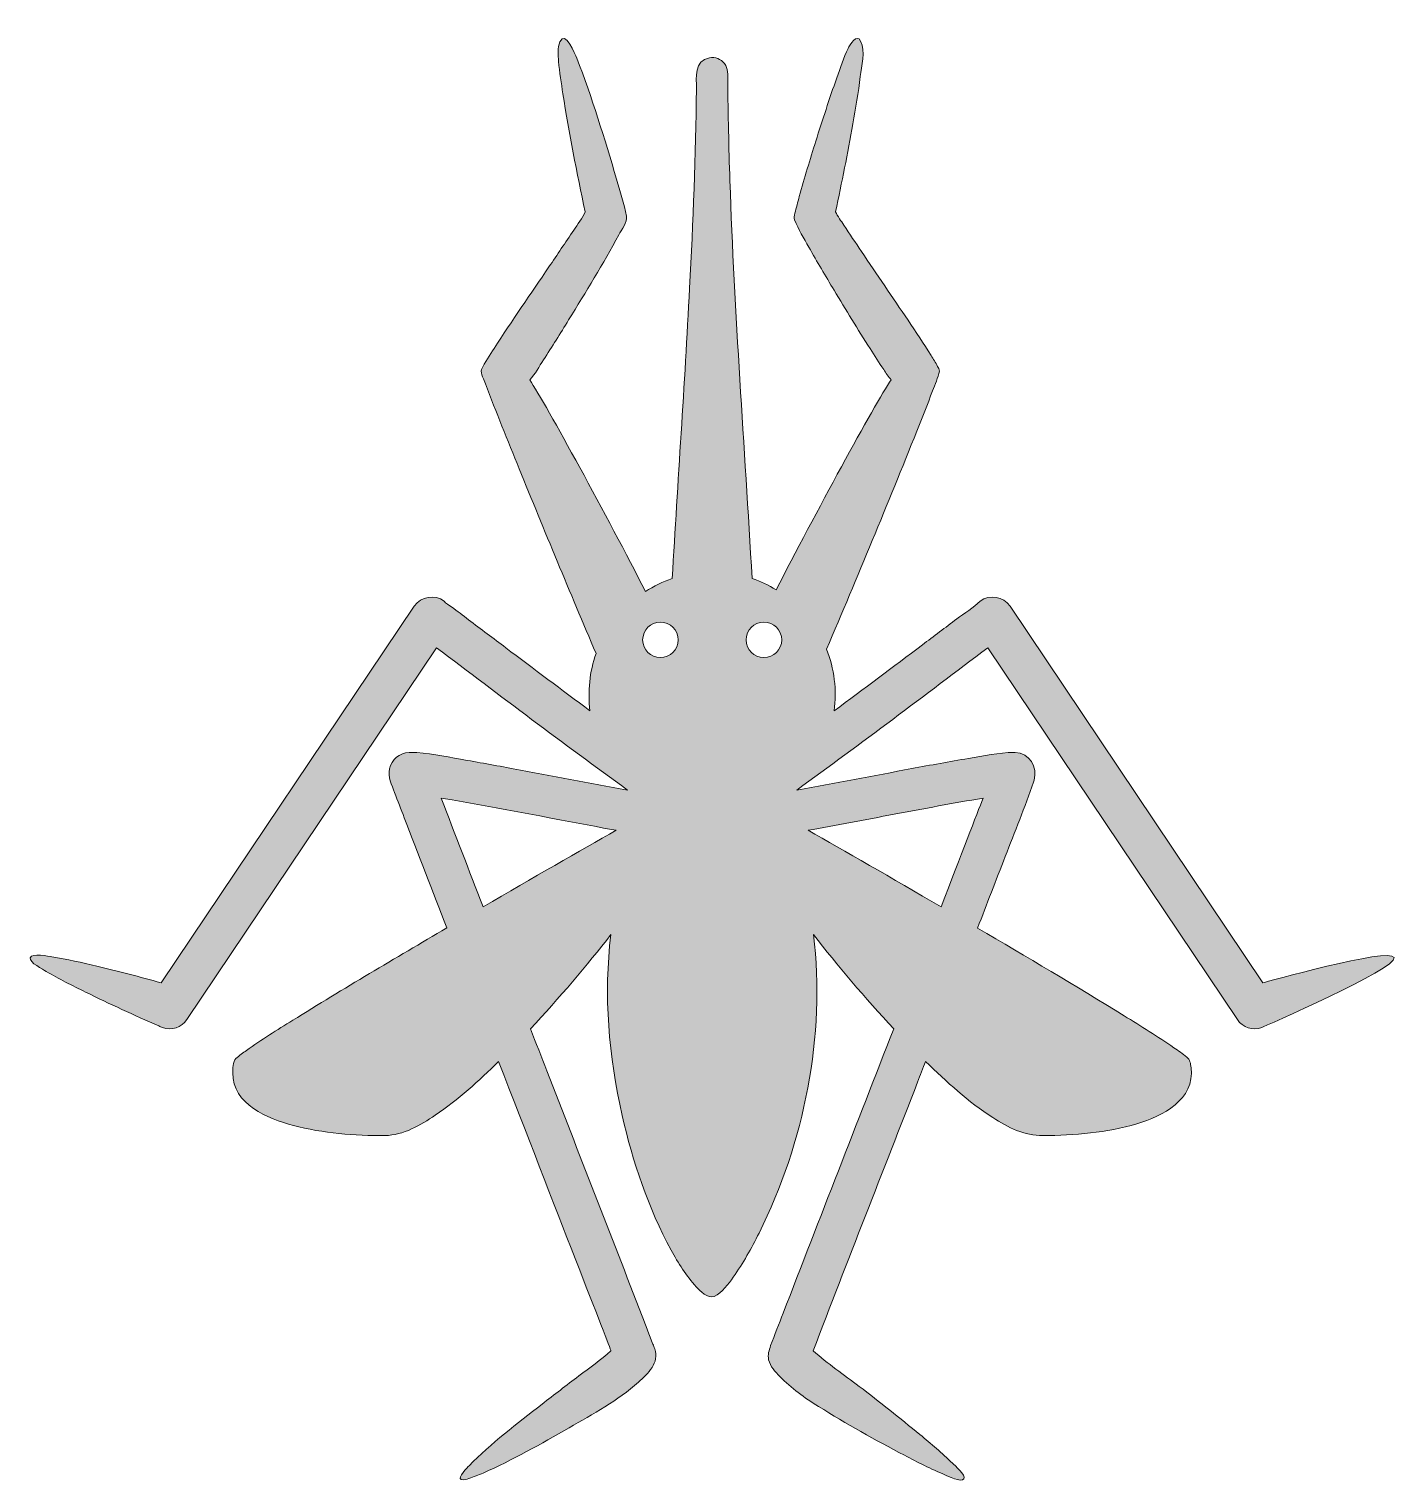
# Model space of a CAD drawing. Header units: inches. Extents: x 0 to 96, y 0 to 102.
import ezdxf

# ---------------------------------------------------------------- set-up
doc = ezdxf.new("R2010")
doc.units = ezdxf.units.IN
doc.header["$MEASUREMENT"] = 0
doc.layers.add('Layer 1', color=7, linetype='Continuous')

msp = doc.modelspace()

# ---------------------------------------------------------------- hatches: boundary and pattern name
at = {"layer": 'Layer 1', "true_color": 0xa4e8ea}
h = msp.add_hatch(color=141, dxfattribs=at)
h.dxf.hatch_style = 2
edge = h.paths.add_edge_path()
edge.add_spline(control_points=[(86.87, 35.05), (86.87, 35.05), (69.05, 61.6), (69.05, 61.6), (68.59, 62.29), (67.61, 62.45), (66.94, 61.95), (66.47, 61.48), (65.83, 61.1), (65.29, 60.7), (64.49, 60.09), (63.68, 59.48), (62.87, 58.87), (60.81, 57.32), (58.74, 55.76), (56.66, 54.22), (56.85, 55.69), (56.67, 57.19), (56.12, 58.56), (58.29, 63.66), (60.42, 68.78), (62.48, 73.93), (62.85, 74.87), (63.23, 75.82), (63.59, 76.77), (63.76, 77.22), (63.98, 77.69), (64.07, 78.17), (64.09, 78.28), (64, 78.41), (63.95, 78.5), (63.8, 78.76), (63.65, 79.02), (63.49, 79.27), (62.96, 80.11), (62.41, 80.93), (61.86, 81.75), (60.77, 83.37), (59.67, 84.98), (58.58, 86.6), (58.16, 87.21), (57.75, 87.83), (57.34, 88.45), (57.15, 88.75), (56.89, 89.06), (56.76, 89.4), (57.19, 91.46), (57.62, 93.52), (57.98, 95.59), (58.18, 96.7), (58.35, 97.81), (58.5, 98.92), (58.6, 99.67), (58.86, 100.7), (58.52, 101.42), (58.25, 102), (57.76, 101.15), (57.64, 100.91), (57.31, 100.25), (57.09, 99.53), (56.84, 98.84), (56.32, 97.36), (55.83, 95.87), (55.36, 94.37), (54.96, 93.08), (54.56, 91.78), (54.2, 90.47), (54.09, 90.08), (53.98, 89.68), (53.89, 89.29), (53.85, 89.12), (53.81, 88.98), (53.87, 88.82), (54.13, 88.15), (54.52, 87.52), (54.87, 86.9), (55.45, 85.87), (56.05, 84.86), (56.65, 83.86), (57.48, 82.48), (58.32, 81.11), (59.19, 79.75), (59.5, 79.26), (59.82, 78.76), (60.15, 78.28), (60.31, 78.04), (60.46, 77.77), (60.67, 77.56), (59.5, 75.8), (55.21, 67.91), (52.57, 62.75), (52.04, 63.08), (51.47, 63.34), (50.87, 63.55), (50.35, 72.9), (49.62, 82.23), (49.31, 91.59), (49.23, 93.93), (49.18, 96.27), (49.16, 98.61), (49.16, 99.04), (49.21, 99.49), (48.92, 99.85), (48.68, 100.16), (48.27, 100.32), (47.87, 100.25), (46.79, 100.07), (46.95, 98.86), (46.95, 98.05), (46.9, 93.37), (46.72, 88.69), (46.47, 84.02), (46.12, 77.19), (45.63, 70.37), (45.25, 63.55), (44.58, 63.32), (43.94, 63.01), (43.36, 62.63), (40.73, 67.79), (36.37, 75.78), (35.2, 77.56), (35.59, 77.95), (35.87, 78.5), (36.17, 78.96), (36.78, 79.89), (37.36, 80.82), (37.94, 81.77), (39.16, 83.74), (40.38, 85.72), (41.48, 87.77), (41.67, 88.12), (42.1, 88.67), (42.02, 89.09), (41.86, 89.97), (41.57, 90.84), (41.32, 91.7), (40.48, 94.57), (39.59, 97.44), (38.52, 100.23), (38.43, 100.45), (37.68, 102.27), (37.33, 101.37), (37.16, 100.95), (37.2, 100.43), (37.24, 99.99), (37.3, 99.23), (37.43, 98.46), (37.54, 97.71), (37.96, 94.92), (38.54, 92.16), (39.1, 89.4), (38.94, 88.94), (38.56, 88.5), (38.3, 88.1), (37.72, 87.23), (37.14, 86.37), (36.56, 85.51), (35.26, 83.61), (33.95, 81.71), (32.7, 79.77), (32.4, 79.3), (32.01, 78.8), (31.81, 78.27), (31.71, 78.02), (32.01, 77.51), (32.09, 77.28), (32.83, 75.27), (33.65, 73.28), (34.46, 71.29), (36.23, 66.93), (38.03, 62.58), (39.88, 58.26), (39.42, 56.97), (39.28, 55.58), (39.45, 54.22), (37.47, 55.7), (35.49, 57.18), (33.51, 58.67), (32.64, 59.33), (31.77, 59.98), (30.9, 60.64), (30.5, 60.94), (30.1, 61.25), (29.7, 61.55), (29.58, 61.64), (29.24, 61.81), (29.17, 61.95), (28.51, 62.45), (27.53, 62.29), (27.07, 61.6), (27.07, 61.6), (9.24, 35.05), (9.24, 35.05), (7.74, 35.47), (6.22, 35.87), (4.69, 36.23), (3.65, 36.48), (2.59, 36.72), (1.53, 36.88), (1.32, 36.91), (0.09, 37.17), (0, 36.82), (-0.08, 36.48), (0.93, 35.99), (1.13, 35.86), (2.03, 35.33), (2.96, 34.86), (3.9, 34.4), (5.6, 33.56), (7.33, 32.78), (9.06, 32.01), (9.15, 31.97), (9.24, 31.93), (9.32, 31.9), (9.96, 31.67), (10.67, 31.9), (11.04, 32.46), (11.04, 32.46), (28.64, 58.67), (28.64, 58.67), (33.1, 55.3), (37.56, 51.92), (42.09, 48.64), (39.4, 49.12), (36.72, 49.64), (34.04, 50.14), (32.8, 50.37), (31.57, 50.6), (30.33, 50.81), (29.18, 51.01), (27.98, 51.28), (26.8, 51.29), (26.8, 51.29), (26.7, 51.29), (26.7, 51.29), (26.04, 51.26), (25.47, 50.79), (25.32, 50.14), (25.19, 49.56), (25.49, 48.99), (25.68, 48.46), (25.9, 47.87), (26.13, 47.28), (26.36, 46.69), (27.35, 44.1), (28.36, 41.51), (29.36, 38.92), (25.72, 36.78), (22.08, 34.64), (18.5, 32.41), (17.4, 31.73), (16.3, 31.04), (15.24, 30.29), (14.99, 30.11), (14.72, 29.93), (14.5, 29.71), (14.27, 29.48), (14.28, 29), (14.28, 28.7), (14.27, 26.48), (16.74, 25.48), (18.55, 25), (20.64, 24.45), (22.86, 24.27), (25.02, 24.29), (26.3, 24.3), (27.51, 25.03), (28.54, 25.72), (30.16, 26.82), (31.62, 28.14), (33.01, 29.51), (36.9, 19.5), (40.87, 9.28), (40.93, 9.12), (40.22, 8.47), (39.43, 7.92), (38.66, 7.34), (37.79, 6.69), (36.93, 6.02), (36.07, 5.35), (34.31, 3.97), (32.49, 2.61), (30.93, 1.01), (30.85, 0.93), (30.06, 0.15), (30.37, 0.04), (30.54, -0.02), (30.77, 0.07), (30.92, 0.11), (31.26, 0.22), (31.59, 0.36), (31.92, 0.5), (34, 1.42), (36, 2.56), (37.98, 3.69), (39.67, 4.66), (41.4, 5.6), (42.86, 6.9), (43.53, 7.5), (44.37, 8.27), (44.01, 9.26), (43.97, 9.37), (43.93, 9.48), (43.89, 9.58), (43.64, 10.24), (43.38, 10.9), (43.13, 11.56), (40.89, 17.32), (38.65, 23.08), (36.41, 28.85), (36.03, 29.83), (35.64, 30.82), (35.26, 31.81), (37.27, 33.96), (39.24, 36.3), (40.92, 38.45), (40.4, 34.2), (40.77, 29.87), (41.72, 25.71), (42.46, 22.44), (43.55, 19.17), (45.17, 16.22), (45.67, 15.31), (46.22, 14.39), (46.94, 13.63), (47.21, 13.34), (47.75, 12.76), (48.21, 12.95), (48.77, 13.18), (49.21, 13.85), (49.54, 14.31), (50.24, 15.28), (50.83, 16.34), (51.36, 17.41), (54.55, 23.82), (56.07, 31.32), (55.2, 38.45), (56.88, 36.3), (58.84, 33.96), (60.85, 31.81), (58.25, 25.13), (55.65, 18.46), (53.06, 11.77), (52.77, 11.01), (52.47, 10.25), (52.18, 9.48), (52.06, 9.16), (51.97, 8.84), (52.04, 8.49), (52.14, 8), (52.5, 7.64), (52.83, 7.3), (53.64, 6.48), (54.57, 5.8), (55.55, 5.2), (57.52, 3.97), (59.55, 2.83), (61.61, 1.75), (62.54, 1.26), (63.48, 0.78), (64.45, 0.38), (64.62, 0.31), (65.64, -0.2), (65.8, 0.08), (65.96, 0.36), (65.14, 1.05), (64.99, 1.19), (64.26, 1.91), (63.48, 2.56), (62.7, 3.21), (61.29, 4.37), (59.86, 5.5), (58.42, 6.61), (57.34, 7.43), (56.19, 8.21), (55.18, 9.11), (57.59, 15.44), (60.08, 21.74), (62.54, 28.05), (62.72, 28.54), (62.91, 29.02), (63.1, 29.51), (64.57, 28.07), (66.11, 26.67), (67.84, 25.55), (68.92, 24.85), (70.05, 24.28), (71.37, 24.29), (73.58, 24.29), (75.86, 24.49), (77.98, 25.12), (79.81, 25.66), (82.08, 26.81), (81.81, 29.07), (81.77, 29.39), (81.74, 29.61), (81.5, 29.82), (81.22, 30.06), (80.91, 30.27), (80.6, 30.48), (79.46, 31.27), (78.27, 32), (77.09, 32.73), (73.68, 34.84), (70.22, 36.88), (66.76, 38.91), (67.41, 40.59), (68.06, 42.27), (68.71, 43.95), (69.38, 45.69), (70.1, 47.43), (70.7, 49.19), (70.7, 49.19), (70.74, 49.33), (70.74, 49.33), (71.03, 50.25), (70.42, 51.25), (69.41, 51.29), (69.41, 51.29), (69.31, 51.29), (69.31, 51.29), (68.25, 51.28), (67.17, 51.05), (66.12, 50.87), (64.79, 50.64), (63.46, 50.4), (62.12, 50.15), (59.43, 49.64), (56.73, 49.12), (54.03, 48.64), (58.56, 51.92), (63.02, 55.3), (67.48, 58.67), (67.48, 58.67), (85.07, 32.46), (85.07, 32.46), (85.45, 31.9), (86.16, 31.67), (86.79, 31.9), (86.79, 31.9), (96.38, 36.07), (96.11, 36.83), (95.83, 37.59), (86.87, 35.05), (86.87, 35.05)], knot_values=[0, 0, 0, 0, 1, 1, 1, 2, 2, 2, 3, 3, 3, 4, 4, 4, 5, 5, 5, 6, 6, 6, 7, 7, 7, 8, 8, 8, 9, 9, 9, 10, 10, 10, 11, 11, 11, 12, 12, 12, 13, 13, 13, 14, 14, 14, 15, 15, 15, 16, 16, 16, 17, 17, 17, 18, 18, 18, 19, 19, 19, 20, 20, 20, 21, 21, 21, 22, 22, 22, 23, 23, 23, 24, 24, 24, 25, 25, 25, 26, 26, 26, 27, 27, 27, 28, 28, 28, 29, 29, 29, 30, 30, 30, 31, 31, 31, 32, 32, 32, 33, 33, 33, 34, 34, 34, 35, 35, 35, 36, 36, 36, 37, 37, 37, 38, 38, 38, 39, 39, 39, 40, 40, 40, 41, 41, 41, 42, 42, 42, 43, 43, 43, 44, 44, 44, 45, 45, 45, 46, 46, 46, 47, 47, 47, 48, 48, 48, 49, 49, 49, 50, 50, 50, 51, 51, 51, 52, 52, 52, 53, 53, 53, 54, 54, 54, 55, 55, 55, 56, 56, 56, 57, 57, 57, 58, 58, 58, 59, 59, 59, 60, 60, 60, 61, 61, 61, 62, 62, 62, 63, 63, 63, 64, 64, 64, 65, 65, 65, 66, 66, 66, 67, 67, 67, 68, 68, 68, 69, 69, 69, 70, 70, 70, 71, 71, 71, 72, 72, 72, 73, 73, 73, 74, 74, 74, 75, 75, 75, 76, 76, 76, 77, 77, 77, 78, 78, 78, 79, 79, 79, 80, 80, 80, 81, 81, 81, 82, 82, 82, 83, 83, 83, 84, 84, 84, 85, 85, 85, 86, 86, 86, 87, 87, 87, 88, 88, 88, 89, 89, 89, 90, 90, 90, 91, 91, 91, 92, 92, 92, 93, 93, 93, 94, 94, 94, 95, 95, 95, 96, 96, 96, 97, 97, 97, 98, 98, 98, 99, 99, 99, 100, 100, 100, 101, 101, 101, 102, 102, 102, 103, 103, 103, 104, 104, 104, 105, 105, 105, 106, 106, 106, 107, 107, 107, 108, 108, 108, 109, 109, 109, 110, 110, 110, 111, 111, 111, 112, 112, 112, 113, 113, 113, 114, 114, 114, 115, 115, 115, 116, 116, 116, 117, 117, 117, 118, 118, 118, 119, 119, 119, 120, 120, 120, 121, 121, 121, 122, 122, 122, 123, 123, 123, 124, 124, 124, 125, 125, 125, 126, 126, 126, 127, 127, 127, 128, 128, 128, 129, 129, 129, 130, 130, 130, 131, 131, 131, 132, 132, 132, 133, 133, 133, 134, 134, 134, 135, 135, 135, 136, 136, 136, 137, 137, 137, 138, 138, 138, 139, 139, 139, 140, 140, 140, 141, 141, 141, 142, 142, 142, 143, 143, 143, 144, 144, 144, 145, 145, 145, 146, 146, 146, 147, 147, 147, 148, 148, 148, 148], degree=3, periodic=1)
edge = h.paths.add_edge_path()
edge.add_spline(control_points=[(28.97, 48.07), (33.09, 47.39), (37.19, 46.54), (41.3, 45.8), (38.77, 44.36), (35.4, 42.44), (31.92, 40.41), (30.93, 42.96), (29.94, 45.51), (28.97, 48.07)], knot_values=[0, 0, 0, 0, 1, 1, 1, 2, 2, 2, 3, 3, 3, 3], degree=3, periodic=1)
edge = h.paths.add_edge_path()
edge.add_spline(control_points=[(43.16, 59.22), (43.16, 59.91), (43.73, 60.48), (44.41, 60.48), (45.1, 60.48), (45.67, 59.91), (45.67, 59.22), (45.67, 58.54), (45.1, 57.97), (44.41, 57.97), (43.73, 57.97), (43.16, 58.54), (43.16, 59.22)], knot_values=[0, 0, 0, 0, 1, 1, 1, 2, 2, 2, 3, 3, 3, 4, 4, 4, 4], degree=3, periodic=1)
edge = h.paths.add_edge_path()
edge.add_spline(control_points=[(67.15, 48.07), (66.72, 46.95), (65.6, 44.05), (64.19, 40.41), (60.71, 42.44), (57.35, 44.37), (54.82, 45.8), (56.75, 46.15), (58.86, 46.55), (60.88, 46.93), (62.97, 47.32), (65.05, 47.72), (67.15, 48.07)], knot_values=[0, 0, 0, 0, 1, 1, 1, 2, 2, 2, 3, 3, 3, 4, 4, 4, 4], degree=3, periodic=1)
edge = h.paths.add_edge_path()
edge.add_spline(control_points=[(50.45, 59.22), (50.45, 59.91), (51.02, 60.48), (51.7, 60.48), (52.39, 60.48), (52.96, 59.91), (52.96, 59.22), (52.96, 58.54), (52.39, 57.97), (51.7, 57.97), (51.02, 57.97), (50.45, 58.54), (50.45, 59.22)], knot_values=[0, 0, 0, 0, 1, 1, 1, 2, 2, 2, 3, 3, 3, 4, 4, 4, 4], degree=3, periodic=1)

# ---------------------------------------------------------------- linework, layer by layer
at = {"layer": 'Layer 1', "lineweight": 0}
for points, knots in [([(86.87, 35.05), (86.87, 35.05), (69.05, 61.6), (69.05, 61.6), (68.59, 62.29), (67.61, 62.45), (66.94, 61.95), (66.47, 61.48), (65.83, 61.1), (65.29, 60.7), (64.49, 60.09), (63.68, 59.48), (62.87, 58.87), (60.81, 57.32), (58.74, 55.76), (56.66, 54.22), (56.85, 55.69), (56.67, 57.19), (56.12, 58.56), (58.29, 63.66), (60.42, 68.78), (62.48, 73.93), (62.85, 74.87), (63.23, 75.82), (63.59, 76.77), (63.76, 77.22), (63.98, 77.69), (64.07, 78.17), (64.09, 78.28), (64, 78.41), (63.95, 78.5), (63.8, 78.76), (63.65, 79.02), (63.49, 79.27), (62.96, 80.11), (62.41, 80.93), (61.86, 81.75), (60.77, 83.37), (59.67, 84.98), (58.58, 86.6), (58.16, 87.21), (57.75, 87.83), (57.34, 88.45), (57.15, 88.75), (56.89, 89.06), (56.76, 89.4), (57.19, 91.46), (57.62, 93.52), (57.98, 95.59), (58.18, 96.7), (58.35, 97.81), (58.5, 98.92), (58.6, 99.67), (58.86, 100.7), (58.52, 101.42), (58.25, 102), (57.76, 101.15), (57.64, 100.91), (57.31, 100.25), (57.09, 99.53), (56.84, 98.84), (56.32, 97.36), (55.83, 95.87), (55.36, 94.37), (54.96, 93.08), (54.56, 91.78), (54.2, 90.47), (54.09, 90.08), (53.98, 89.68), (53.89, 89.29), (53.85, 89.12), (53.81, 88.98), (53.87, 88.82), (54.13, 88.15), (54.52, 87.52), (54.87, 86.9), (55.45, 85.87), (56.05, 84.86), (56.65, 83.86), (57.48, 82.48), (58.32, 81.11), (59.19, 79.75), (59.5, 79.26), (59.82, 78.76), (60.15, 78.28), (60.31, 78.04), (60.46, 77.77), (60.67, 77.56), (59.5, 75.8), (55.21, 67.91), (52.57, 62.75), (52.04, 63.08), (51.47, 63.34), (50.87, 63.55), (50.35, 72.9), (49.62, 82.23), (49.31, 91.59), (49.23, 93.93), (49.18, 96.27), (49.16, 98.61), (49.16, 99.04), (49.21, 99.49), (48.92, 99.85), (48.68, 100.16), (48.27, 100.32), (47.87, 100.25), (46.79, 100.07), (46.95, 98.86), (46.95, 98.05), (46.9, 93.37), (46.72, 88.69), (46.47, 84.02), (46.12, 77.19), (45.63, 70.37), (45.25, 63.55), (44.58, 63.32), (43.94, 63.01), (43.36, 62.63), (40.73, 67.79), (36.37, 75.78), (35.2, 77.56), (35.59, 77.95), (35.87, 78.5), (36.17, 78.96), (36.78, 79.89), (37.36, 80.82), (37.94, 81.77), (39.16, 83.74), (40.38, 85.72), (41.48, 87.77), (41.67, 88.12), (42.1, 88.67), (42.02, 89.09), (41.86, 89.97), (41.57, 90.84), (41.32, 91.7), (40.48, 94.57), (39.59, 97.44), (38.52, 100.23), (38.43, 100.45), (37.68, 102.27), (37.33, 101.37), (37.16, 100.95), (37.2, 100.43), (37.24, 99.99), (37.3, 99.23), (37.43, 98.46), (37.54, 97.71), (37.96, 94.92), (38.54, 92.16), (39.1, 89.4), (38.94, 88.94), (38.56, 88.5), (38.3, 88.1), (37.72, 87.23), (37.14, 86.37), (36.56, 85.51), (35.26, 83.61), (33.95, 81.71), (32.7, 79.77), (32.4, 79.3), (32.01, 78.8), (31.81, 78.27), (31.71, 78.02), (32.01, 77.51), (32.09, 77.28), (32.83, 75.27), (33.65, 73.28), (34.46, 71.29), (36.23, 66.93), (38.03, 62.58), (39.88, 58.26), (39.42, 56.97), (39.28, 55.58), (39.45, 54.22), (37.47, 55.7), (35.49, 57.18), (33.51, 58.67), (32.64, 59.33), (31.77, 59.98), (30.9, 60.64), (30.5, 60.94), (30.1, 61.25), (29.7, 61.55), (29.58, 61.64), (29.24, 61.81), (29.17, 61.95), (28.51, 62.45), (27.53, 62.29), (27.07, 61.6), (27.07, 61.6), (9.24, 35.05), (9.24, 35.05), (7.74, 35.47), (6.22, 35.87), (4.69, 36.23), (3.65, 36.48), (2.59, 36.72), (1.53, 36.88), (1.32, 36.91), (0.09, 37.17), (0, 36.82), (-0.08, 36.48), (0.93, 35.99), (1.13, 35.86), (2.03, 35.33), (2.96, 34.86), (3.9, 34.4), (5.6, 33.56), (7.33, 32.78), (9.06, 32.01), (9.15, 31.97), (9.24, 31.93), (9.32, 31.9), (9.96, 31.67), (10.67, 31.9), (11.04, 32.46), (11.04, 32.46), (28.64, 58.67), (28.64, 58.67), (33.1, 55.3), (37.56, 51.92), (42.09, 48.64), (39.4, 49.12), (36.72, 49.64), (34.04, 50.14), (32.8, 50.37), (31.57, 50.6), (30.33, 50.81), (29.18, 51.01), (27.98, 51.28), (26.8, 51.29), (26.8, 51.29), (26.7, 51.29), (26.7, 51.29), (26.04, 51.26), (25.47, 50.79), (25.32, 50.14), (25.19, 49.56), (25.49, 48.99), (25.68, 48.46), (25.9, 47.87), (26.13, 47.28), (26.36, 46.69), (27.35, 44.1), (28.36, 41.51), (29.36, 38.92), (25.72, 36.78), (22.08, 34.64), (18.5, 32.41), (17.4, 31.73), (16.3, 31.04), (15.24, 30.29), (14.99, 30.11), (14.72, 29.93), (14.5, 29.71), (14.27, 29.48), (14.28, 29), (14.28, 28.7), (14.27, 26.48), (16.74, 25.48), (18.55, 25), (20.64, 24.45), (22.86, 24.27), (25.02, 24.29), (26.3, 24.3), (27.51, 25.03), (28.54, 25.72), (30.16, 26.82), (31.62, 28.14), (33.01, 29.51), (36.9, 19.5), (40.87, 9.28), (40.93, 9.12), (40.22, 8.47), (39.43, 7.92), (38.66, 7.34), (37.79, 6.69), (36.93, 6.02), (36.07, 5.35), (34.31, 3.97), (32.49, 2.61), (30.93, 1.01), (30.85, 0.93), (30.06, 0.15), (30.37, 0.04), (30.54, -0.02), (30.77, 0.07), (30.92, 0.11), (31.26, 0.22), (31.59, 0.36), (31.92, 0.5), (34, 1.42), (36, 2.56), (37.98, 3.69), (39.67, 4.66), (41.4, 5.6), (42.86, 6.9), (43.53, 7.5), (44.37, 8.27), (44.01, 9.26), (43.97, 9.37), (43.93, 9.48), (43.89, 9.58), (43.64, 10.24), (43.38, 10.9), (43.13, 11.56), (40.89, 17.32), (38.65, 23.08), (36.41, 28.85), (36.03, 29.83), (35.64, 30.82), (35.26, 31.81), (37.27, 33.96), (39.24, 36.3), (40.92, 38.45), (40.4, 34.2), (40.77, 29.87), (41.72, 25.71), (42.46, 22.44), (43.55, 19.17), (45.17, 16.22), (45.67, 15.31), (46.22, 14.39), (46.94, 13.63), (47.21, 13.34), (47.75, 12.76), (48.21, 12.95), (48.77, 13.18), (49.21, 13.85), (49.54, 14.31), (50.24, 15.28), (50.83, 16.34), (51.36, 17.41), (54.55, 23.82), (56.07, 31.32), (55.2, 38.45), (56.88, 36.3), (58.84, 33.96), (60.85, 31.81), (58.25, 25.13), (55.65, 18.46), (53.06, 11.77), (52.77, 11.01), (52.47, 10.25), (52.18, 9.48), (52.06, 9.16), (51.97, 8.84), (52.04, 8.49), (52.14, 8), (52.5, 7.64), (52.83, 7.3), (53.64, 6.48), (54.57, 5.8), (55.55, 5.2), (57.52, 3.97), (59.55, 2.83), (61.61, 1.75), (62.54, 1.26), (63.48, 0.78), (64.45, 0.38), (64.62, 0.31), (65.64, -0.2), (65.8, 0.08), (65.96, 0.36), (65.14, 1.05), (64.99, 1.19), (64.26, 1.91), (63.48, 2.56), (62.7, 3.21), (61.29, 4.37), (59.86, 5.5), (58.42, 6.61), (57.34, 7.43), (56.19, 8.21), (55.18, 9.11), (57.59, 15.44), (60.08, 21.74), (62.54, 28.05), (62.72, 28.54), (62.91, 29.02), (63.1, 29.51), (64.57, 28.07), (66.11, 26.67), (67.84, 25.55), (68.92, 24.85), (70.05, 24.28), (71.37, 24.29), (73.58, 24.29), (75.86, 24.49), (77.98, 25.12), (79.81, 25.66), (82.08, 26.81), (81.81, 29.07), (81.77, 29.39), (81.74, 29.61), (81.5, 29.82), (81.22, 30.06), (80.91, 30.27), (80.6, 30.48), (79.46, 31.27), (78.27, 32), (77.09, 32.73), (73.68, 34.84), (70.22, 36.88), (66.76, 38.91), (67.41, 40.59), (68.06, 42.27), (68.71, 43.95), (69.38, 45.69), (70.1, 47.43), (70.7, 49.19), (70.7, 49.19), (70.74, 49.33), (70.74, 49.33), (71.03, 50.25), (70.42, 51.25), (69.41, 51.29), (69.41, 51.29), (69.31, 51.29), (69.31, 51.29), (68.25, 51.28), (67.17, 51.05), (66.12, 50.87), (64.79, 50.64), (63.46, 50.4), (62.12, 50.15), (59.43, 49.64), (56.73, 49.12), (54.03, 48.64), (58.56, 51.92), (63.02, 55.3), (67.48, 58.67), (67.48, 58.67), (85.07, 32.46), (85.07, 32.46), (85.45, 31.9), (86.16, 31.67), (86.79, 31.9), (86.79, 31.9), (96.38, 36.07), (96.11, 36.83), (95.83, 37.59), (86.87, 35.05), (86.87, 35.05)], [0, 0, 0, 0, 1, 1, 1, 2, 2, 2, 3, 3, 3, 4, 4, 4, 5, 5, 5, 6, 6, 6, 7, 7, 7, 8, 8, 8, 9, 9, 9, 10, 10, 10, 11, 11, 11, 12, 12, 12, 13, 13, 13, 14, 14, 14, 15, 15, 15, 16, 16, 16, 17, 17, 17, 18, 18, 18, 19, 19, 19, 20, 20, 20, 21, 21, 21, 22, 22, 22, 23, 23, 23, 24, 24, 24, 25, 25, 25, 26, 26, 26, 27, 27, 27, 28, 28, 28, 29, 29, 29, 30, 30, 30, 31, 31, 31, 32, 32, 32, 33, 33, 33, 34, 34, 34, 35, 35, 35, 36, 36, 36, 37, 37, 37, 38, 38, 38, 39, 39, 39, 40, 40, 40, 41, 41, 41, 42, 42, 42, 43, 43, 43, 44, 44, 44, 45, 45, 45, 46, 46, 46, 47, 47, 47, 48, 48, 48, 49, 49, 49, 50, 50, 50, 51, 51, 51, 52, 52, 52, 53, 53, 53, 54, 54, 54, 55, 55, 55, 56, 56, 56, 57, 57, 57, 58, 58, 58, 59, 59, 59, 60, 60, 60, 61, 61, 61, 62, 62, 62, 63, 63, 63, 64, 64, 64, 65, 65, 65, 66, 66, 66, 67, 67, 67, 68, 68, 68, 69, 69, 69, 70, 70, 70, 71, 71, 71, 72, 72, 72, 73, 73, 73, 74, 74, 74, 75, 75, 75, 76, 76, 76, 77, 77, 77, 78, 78, 78, 79, 79, 79, 80, 80, 80, 81, 81, 81, 82, 82, 82, 83, 83, 83, 84, 84, 84, 85, 85, 85, 86, 86, 86, 87, 87, 87, 88, 88, 88, 89, 89, 89, 90, 90, 90, 91, 91, 91, 92, 92, 92, 93, 93, 93, 94, 94, 94, 95, 95, 95, 96, 96, 96, 97, 97, 97, 98, 98, 98, 99, 99, 99, 100, 100, 100, 101, 101, 101, 102, 102, 102, 103, 103, 103, 104, 104, 104, 105, 105, 105, 106, 106, 106, 107, 107, 107, 108, 108, 108, 109, 109, 109, 110, 110, 110, 111, 111, 111, 112, 112, 112, 113, 113, 113, 114, 114, 114, 115, 115, 115, 116, 116, 116, 117, 117, 117, 118, 118, 118, 119, 119, 119, 120, 120, 120, 121, 121, 121, 122, 122, 122, 123, 123, 123, 124, 124, 124, 125, 125, 125, 126, 126, 126, 127, 127, 127, 128, 128, 128, 129, 129, 129, 130, 130, 130, 131, 131, 131, 132, 132, 132, 133, 133, 133, 134, 134, 134, 135, 135, 135, 136, 136, 136, 137, 137, 137, 138, 138, 138, 139, 139, 139, 140, 140, 140, 141, 141, 141, 142, 142, 142, 143, 143, 143, 144, 144, 144, 145, 145, 145, 146, 146, 146, 147, 147, 147, 148, 148, 148, 148]), ([(43.16, 59.22), (43.16, 59.91), (43.73, 60.48), (44.41, 60.48), (45.1, 60.48), (45.67, 59.91), (45.67, 59.22), (45.67, 58.54), (45.1, 57.97), (44.41, 57.97), (43.73, 57.97), (43.16, 58.54), (43.16, 59.22)], [0, 0, 0, 0, 1, 1, 1, 2, 2, 2, 3, 3, 3, 4, 4, 4, 4]), ([(50.45, 59.22), (50.45, 59.91), (51.02, 60.48), (51.7, 60.48), (52.39, 60.48), (52.96, 59.91), (52.96, 59.22), (52.96, 58.54), (52.39, 57.97), (51.7, 57.97), (51.02, 57.97), (50.45, 58.54), (50.45, 59.22)], [0, 0, 0, 0, 1, 1, 1, 2, 2, 2, 3, 3, 3, 4, 4, 4, 4]), ([(28.97, 48.07), (33.09, 47.39), (37.19, 46.54), (41.3, 45.8), (38.77, 44.36), (35.4, 42.44), (31.92, 40.41), (30.93, 42.96), (29.94, 45.51), (28.97, 48.07)], [0, 0, 0, 0, 1, 1, 1, 2, 2, 2, 3, 3, 3, 3]), ([(67.15, 48.07), (66.72, 46.95), (65.6, 44.05), (64.19, 40.41), (60.71, 42.44), (57.35, 44.37), (54.82, 45.8), (56.75, 46.15), (58.86, 46.55), (60.88, 46.93), (62.97, 47.32), (65.05, 47.72), (67.15, 48.07)], [0, 0, 0, 0, 1, 1, 1, 2, 2, 2, 3, 3, 3, 4, 4, 4, 4])]:
    msp.add_open_spline(points, degree=3, knots=knots, dxfattribs=at)

doc.saveas('drawing.dxf')
